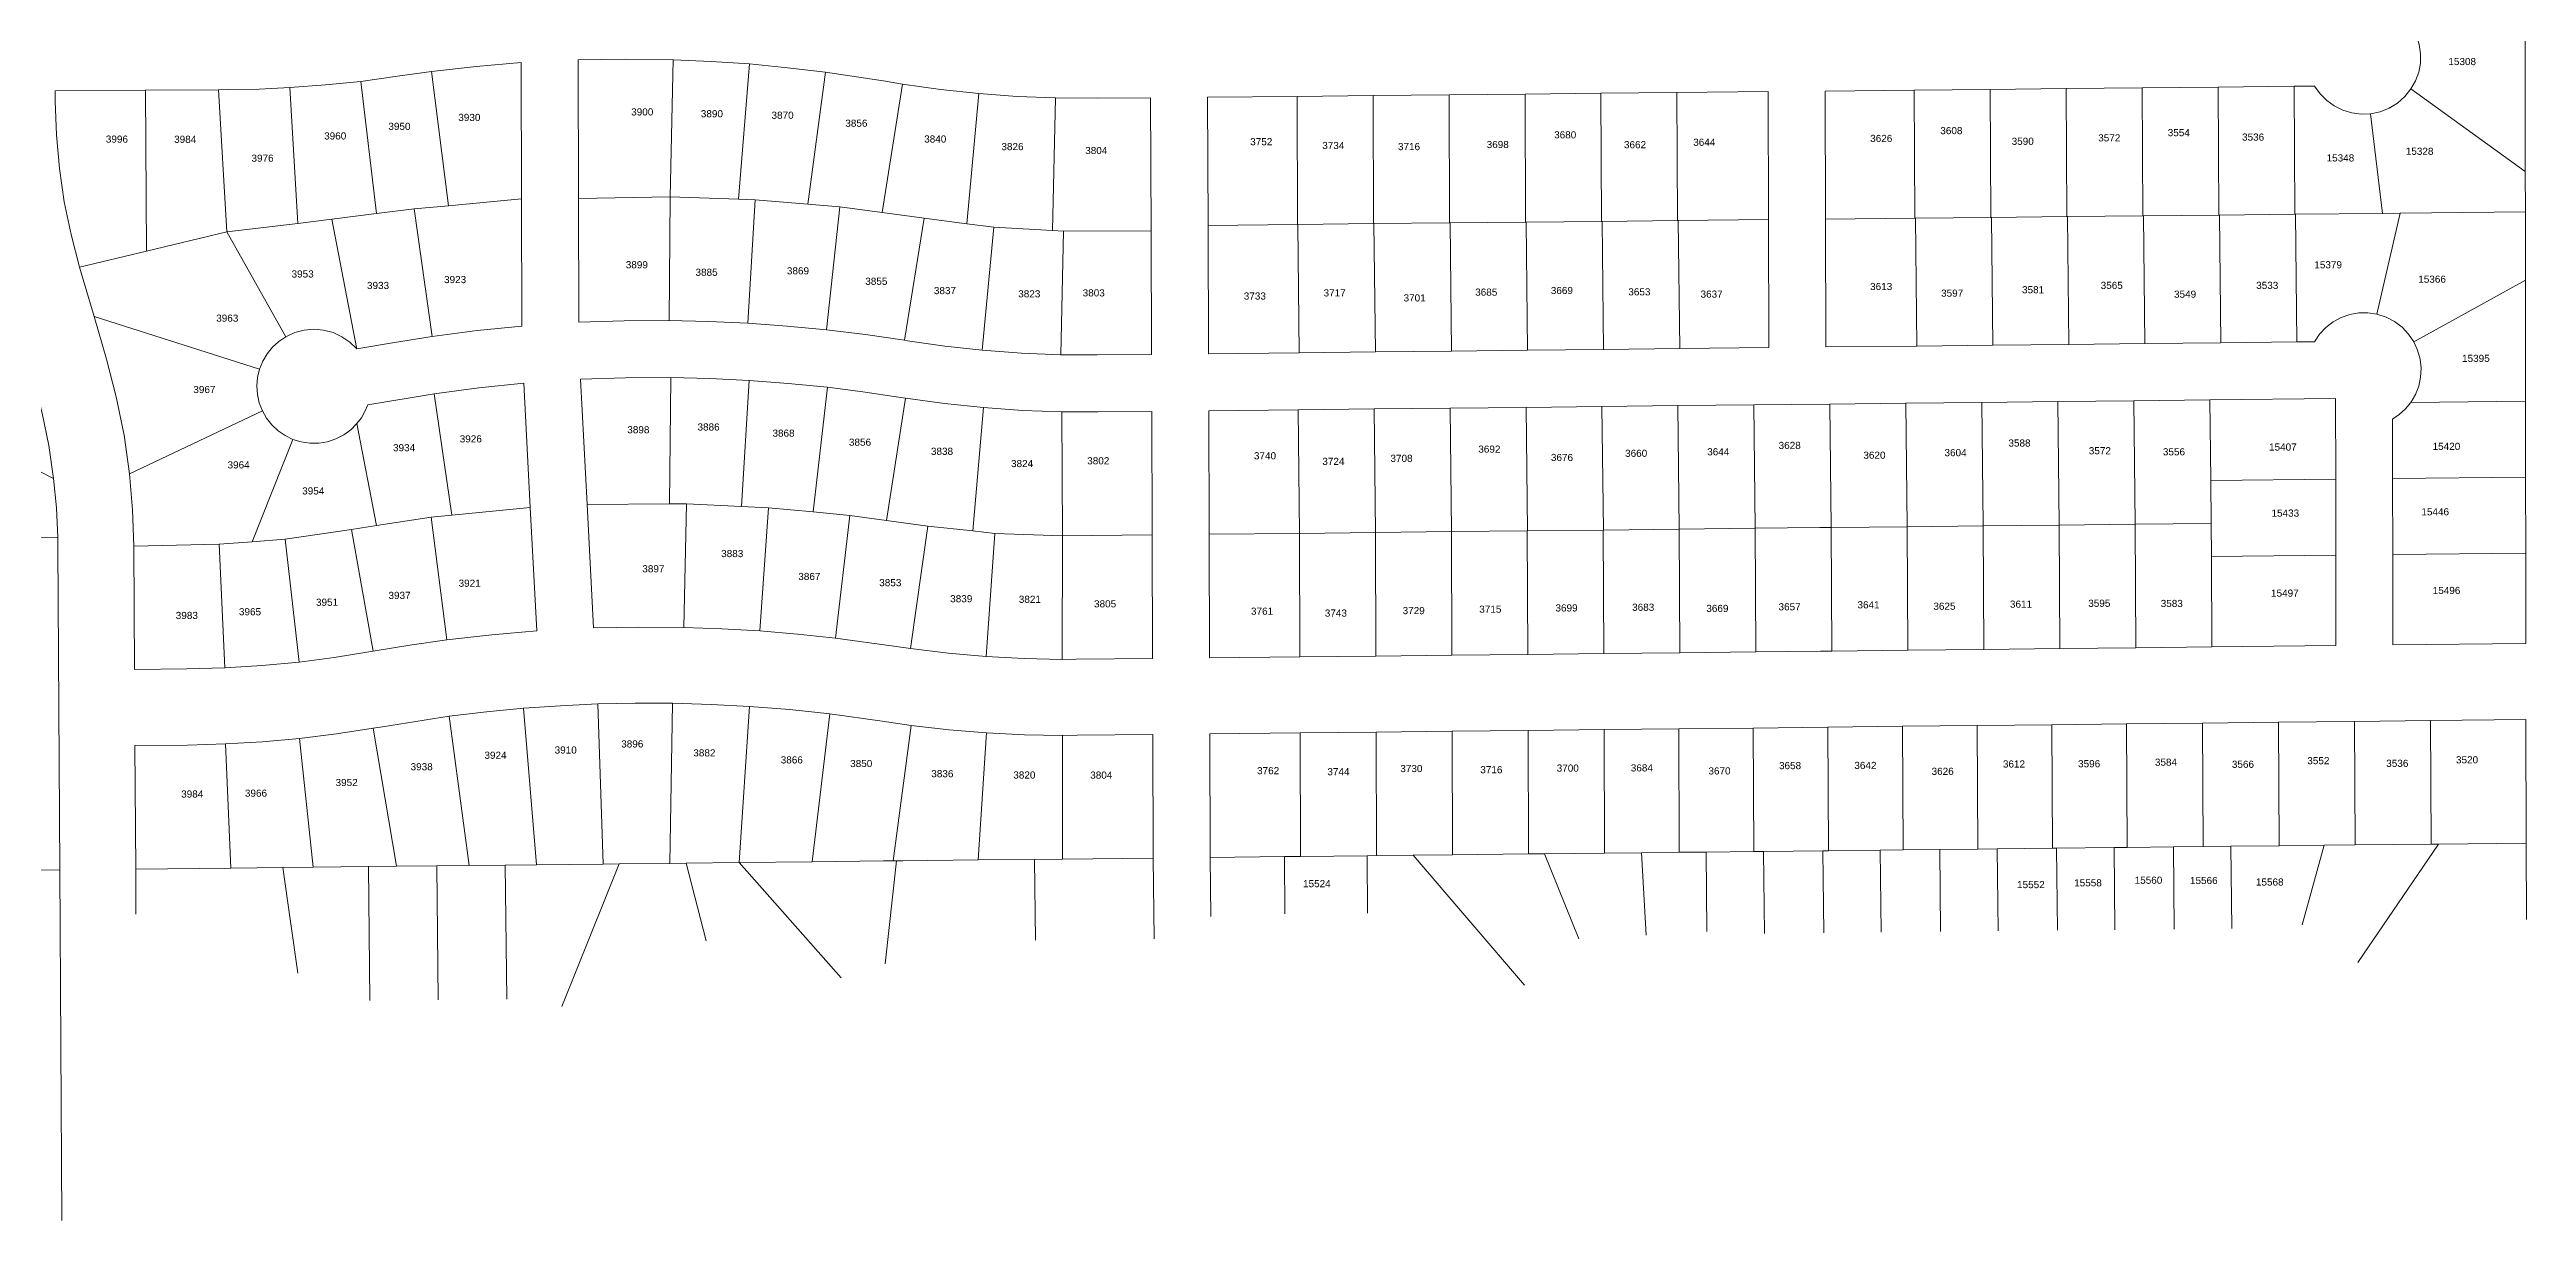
# Model space of a CAD drawing. Header units: feet. Extents: x 865220 to 5696323, y -2240498 to 1923703.
# Drawn here: x 2846430 to 2849038, y 957562 to 958794 of the extents above; entities that cross this region are included whole.
import ezdxf
from ezdxf.enums import TextEntityAlignment as Align

# ---------------------------------------------------------------- set-up
doc = ezdxf.new("R2010")
doc.units = ezdxf.units.FT
doc.header["$LTSCALE"] = 0.015
doc.header["$MEASUREMENT"] = 0
doc.layers.add('Dakota County Addresses', color=7, linetype='Continuous')
doc.layers.add('Dakota County Parcels', color=7, linetype='Continuous')
doc.styles.add('Dimensions 100', font='arial.ttf')

# ---------------------------------------------------------------- blocks, each defined once
blk = doc.blocks.new('ACMAP_ANN_TEMPLATE_Dakota County Addresses')
at = {"layer": 'Dakota County Addresses', "style": 'Dimensions 100'}
blk.add_attdef('DakotaCountyAddress', text='', height=50, dxfattribs=at).set_placement((0, 0), align=Align.CENTER)

msp = doc.modelspace()

# ---------------------------------------------------------------- linework, layer by layer
at = {"layer": 'Dakota County Parcels', "lineweight": 5}
for p, q in [((2849036.2, 958817.9), (2849036.3, 958665.6)), ((2846757.9, 958760.3), (2846796.5, 958765.6)), ((2846832.2, 958770.6), (2846796.5, 958765.6)), ((2846850.4, 958629.5), (2846832.2, 958770.6)), ((2846927.2, 958636.6), (2846926.7, 958780)), ((2846987.2, 958636.9), (2846986.7, 958783.1)), ((2847083.7, 958638.8), (2847086.6, 958783.1)), ((2847155.4, 958636.3), (2847167, 958778.6)), ((2847228.6, 958631.1), (2847247, 958770.1)), ((2847310.3, 958760.4), (2847247, 958770.1)), ((2846436.3, 958750.5), (2846531.2, 958751.1)), ((2846436.3, 958739.4), (2846436.3, 958750.5)), ((2846531.2, 958751.1), (2846608.3, 958751.5)), ((2846532.2, 958581.6), (2846531.2, 958751.1)), ((2846608.3, 958751.5), (2846618.3, 958751.6)), ((2846617, 958601.8), (2846608.3, 958751.5)), ((2846691.6, 958610.9), (2846683.2, 958753.7)), ((2846774.6, 958621.2), (2846757.9, 958760.3)), ((2847306.8, 958622.3), (2847328.1, 958757.5)), ((2847310.3, 958760.4), (2847328.1, 958757.5)), ((2847396, 958610.5), (2847408.5, 958747.5)), ((2847485.9, 958603.4), (2847489.3, 958742.8)), ((2847489.3, 958742.8), (2847533.5, 958742.5)), ((2847533.5, 958742.5), (2847589.3, 958743.1)), ((2847589.3, 958743.1), (2847589.8, 958603.1)), ((2847649.3, 958743.5), (2847743.4, 958744.5)), ((2847649.8, 958608.8), (2847649.3, 958743.5)), ((2847743.4, 958744.5), (2847823.4, 958745.3)), ((2847743.9, 958609.8), (2847743.4, 958744.5)), ((2847823.4, 958745.3), (2847903.4, 958746.1)), ((2847823.9, 958610.6), (2847823.4, 958745.3)), ((2847903.4, 958746.1), (2847983.4, 958746.9)), ((2847903.8, 958611.4), (2847903.4, 958746.1)), ((2847983.4, 958746.9), (2848063.3, 958747.7)), ((2847983.4, 958746.9), (2847983.8, 958612.2)), ((2848063.3, 958747.7), (2848143.3, 958748.6)), ((2848063.3, 958747.7), (2848063.8, 958613)), ((2848143.3, 958748.6), (2848239.2, 958749.5)), ((2848143.8, 958613.8), (2848143.3, 958748.6)), ((2848239.7, 958614.8), (2848239.2, 958749.5)), ((2848299.2, 958750.1), (2848393.2, 958751.1)), ((2848299.7, 958615.4), (2848299.2, 958750.1)), ((2848393.2, 958751.1), (2848473.2, 958751.9)), ((2848393.6, 958616.4), (2848393.2, 958751.1)), ((2848473.2, 958751.9), (2848553.2, 958752.7)), ((2848473.6, 958617.2), (2848473.2, 958751.9)), ((2848553.2, 958752.7), (2848633.1, 958753.5)), ((2848553.6, 958618), (2848553.2, 958752.7)), ((2848633.1, 958753.5), (2848713.1, 958754.3)), ((2848633.6, 958618.8), (2848633.1, 958753.5)), ((2848713.1, 958754.3), (2848793.1, 958755.1)), ((2848713.6, 958619.6), (2848713.1, 958754.3)), ((2848793.1, 958755.1), (2848814.6, 958755.4)), ((2848793.6, 958620.4), (2848793.1, 958755.1)), ((2848915.9, 958752.3), (2849036.3, 958665.6)), ((2848885.9, 958621.4), (2848873.4, 958726.3)), ((2849036.3, 958665.6), (2849036.4, 958622.9)), ((2846850.4, 958629.5), (2846927.2, 958636.6)), ((2846927.6, 958502.7), (2846927.2, 958636.6)), ((2846987.2, 958636.9), (2847083.7, 958638.8)), ((2846987.6, 958506.8), (2846987.2, 958636.9)), ((2847082.5, 958508.7), (2847083.7, 958638.8)), ((2847083.7, 958638.8), (2847155.4, 958636.3)), ((2847155.4, 958636.3), (2847173.1, 958635.7)), ((2847165.4, 958505.9), (2847173.1, 958635.7)), ((2847173.1, 958635.7), (2847228.6, 958631.1)), ((2846617, 958601.8), (2846691.6, 958610.9)), ((2846691.6, 958610.9), (2846727.5, 958615.3)), ((2846727.5, 958615.3), (2846774.6, 958621.2)), ((2846727.5, 958615.3), (2846753.5, 958480.4)), ((2846774.6, 958621.2), (2846814.1, 958626.1)), ((2846814.1, 958626.1), (2846850.4, 958629.5)), ((2846814.1, 958626.1), (2846833.2, 958492)), ((2847228.6, 958631.1), (2847262.2, 958628.3)), ((2847248, 958498.9), (2847262.2, 958628.3)), ((2847262.2, 958628.3), (2847306.8, 958622.3)), ((2847306.8, 958622.3), (2847350.8, 958616.4)), ((2847330.2, 958487.9), (2847350.8, 958616.4)), ((2847350.8, 958616.4), (2847396, 958610.5)), ((2847396, 958610.5), (2847424.2, 958606.9)), ((2847649.8, 958608.8), (2847743.9, 958609.8)), ((2847650.2, 958473.7), (2847649.8, 958608.8)), ((2847743.9, 958609.8), (2847744.3, 958609.8)), ((2847744.3, 958609.8), (2847823.9, 958610.6)), ((2847745.8, 958474.7), (2847744.3, 958609.8)), ((2847823.9, 958610.6), (2847824.4, 958610.6)), ((2847824.4, 958610.6), (2847903.8, 958611.4)), ((2847825.9, 958475.6), (2847824.4, 958610.6)), ((2847903.8, 958611.4), (2847904.5, 958611.4)), ((2847904.5, 958611.4), (2847983.8, 958612.2)), ((2847905.9, 958476.5), (2847904.5, 958611.4)), ((2847983.8, 958612.2), (2847984.5, 958612.2)), ((2847984.5, 958612.2), (2848063.8, 958613)), ((2847986, 958477.3), (2847984.5, 958612.2)), ((2848063.8, 958613), (2848064.6, 958613)), ((2848064.6, 958613), (2848143.8, 958613.8)), ((2848066.1, 958478.2), (2848064.6, 958613)), ((2848143.8, 958613.8), (2848144.7, 958613.8)), ((2848144.7, 958613.8), (2848239.7, 958614.8)), ((2848146.2, 958479.1), (2848144.7, 958613.8)), ((2848239.7, 958614.8), (2848240.1, 958480.1)), ((2848299.7, 958615.4), (2848393.6, 958616.4)), ((2848299.7, 958615.4), (2848300.1, 958480.8)), ((2848393.6, 958616.4), (2848394.5, 958616.4)), ((2848394.5, 958616.4), (2848473.6, 958617.2)), ((2848396, 958481.8), (2848394.5, 958616.4)), ((2848473.6, 958617.2), (2848474.5, 958617.2)), ((2848474.5, 958617.2), (2848553.6, 958618)), ((2848476, 958482.7), (2848474.5, 958617.2)), ((2848553.6, 958618), (2848554.5, 958618)), ((2848554.5, 958618), (2848633.6, 958618.8)), ((2848556, 958483.5), (2848554.5, 958618)), ((2848633.6, 958618.8), (2848634.5, 958618.8)), ((2848634.5, 958618.8), (2848713.6, 958619.6)), ((2848636, 958484.4), (2848634.5, 958618.8)), ((2848713.6, 958619.6), (2848714.5, 958619.6)), ((2848714.5, 958619.6), (2848793.6, 958620.4)), ((2848715.9, 958485.3), (2848714.5, 958619.6)), ((2848793.6, 958620.4), (2848794.5, 958620.4)), ((2848794.5, 958620.4), (2848885.9, 958621.4)), ((2848795.9, 958486.2), (2848794.5, 958620.4)), ((2848880.1, 958515.4), (2848904.7, 958621.5)), ((2848885.9, 958621.4), (2848904.7, 958621.5)), ((2848904.7, 958621.5), (2849036.4, 958622.9)), ((2849036.5, 958551.2), (2849036.4, 958622.9)), ((2846461.9, 958564.8), (2846532.2, 958581.6)), ((2846532.2, 958581.6), (2846617, 958601.8)), ((2846617, 958601.8), (2846679, 958491.6)), ((2847412.1, 958477.3), (2847424.2, 958606.9)), ((2847424.2, 958606.9), (2847485.9, 958603.4)), ((2847485.9, 958603.4), (2847497.7, 958602.7)), ((2847494.8, 958472.6), (2847497.7, 958602.7)), ((2847497.7, 958602.7), (2847589.8, 958603.1)), ((2847590.2, 958473), (2847589.8, 958603.1)), ((2846477.1, 958512.8), (2846461.9, 958564.8)), ((2848919.1, 958486.1), (2849036.5, 958551.2)), ((2849036.6, 958423.8), (2849036.5, 958551.2)), ((2846490.2, 958468), (2846477.1, 958512.8)), ((2846477.1, 958512.8), (2846651.3, 958457.5)), ((2846753.5, 958480.4), (2846753.9, 958478.7)), ((2847330.2, 958487.9), (2847333.4, 958487.4)), ((2847905.9, 958476.5), (2847986, 958477.3)), ((2847986, 958477.3), (2848066.1, 958478.2)), ((2848066.1, 958478.2), (2848146.2, 958479.1)), ((2848146.2, 958479.1), (2848240.1, 958480.1)), ((2848300.1, 958480.8), (2848396, 958481.8)), ((2848396, 958481.8), (2848476, 958482.7)), ((2848476, 958482.7), (2848556, 958483.5)), ((2848556, 958483.5), (2848636, 958484.4)), ((2848636, 958484.4), (2848715.9, 958485.3)), ((2848715.9, 958485.3), (2848795.9, 958486.2)), ((2848795.9, 958486.2), (2848814.3, 958486.4)), ((2847494.8, 958472.6), (2847533.2, 958472.4)), ((2847533.2, 958472.4), (2847590.2, 958473)), ((2847649.8, 958473.7), (2847650.2, 958473.7)), ((2847650.2, 958473.7), (2847745.8, 958474.7)), ((2847745.8, 958474.7), (2847825.9, 958475.6)), ((2847825.9, 958475.6), (2847905.9, 958476.5)), ((2846835, 958431.6), (2846765.2, 958419.8)), ((2846835, 958431.6), (2846853.9, 958303.7)), ((2846936.2, 958311.8), (2846929.4, 958442.7)), ((2846996.1, 958315), (2846989.2, 958446.8)), ((2847082.8, 958315.6), (2847084.2, 958448.6)), ((2847158.6, 958313), (2847166.8, 958445.7)), ((2847234.1, 958307.3), (2847249.1, 958438.4)), ((2847311.3, 958298.2), (2847331.4, 958426.9)), ((2847323.8, 958428.1), (2847331.4, 958426.9)), ((2848624.3, 958424.3), (2848704.3, 958425.2)), ((2848704.3, 958425.2), (2848836.7, 958426.6)), ((2848705.3, 958340.2), (2848704.3, 958425.2)), ((2848836.8, 958341.6), (2848836.7, 958426.6)), ((2846279.4, 958421), (2846434.5, 958342.5)), ((2846514.5, 958347.4), (2846654.3, 958413.7)), ((2846753.9, 958400.2), (2846774.6, 958292.8)), ((2847402, 958287.2), (2847413.4, 958417)), ((2847496.4, 958282.1), (2847495.9, 958412.6)), ((2847495.9, 958412.6), (2847533.8, 958412.4)), ((2847533.8, 958412.4), (2847590.5, 958413)), ((2847590.9, 958283), (2847590.5, 958413)), ((2847650.5, 958413.7), (2847744.5, 958414.7)), ((2847650.9, 958283.7), (2847650.5, 958413.7)), ((2847744.5, 958414.7), (2847824.5, 958415.6)), ((2847744.5, 958414.7), (2847745.9, 958284.7)), ((2847824.5, 958415.6), (2847904.5, 958416.4)), ((2847824.5, 958415.6), (2847825.9, 958285.6)), ((2847904.5, 958416.4), (2847984.5, 958417.3)), ((2847904.5, 958416.4), (2847905.9, 958286.5)), ((2847984.5, 958417.3), (2848064.4, 958418.2)), ((2847984.5, 958417.3), (2847985.9, 958287.3)), ((2848064.4, 958418.2), (2848144.4, 958419.1)), ((2848064.4, 958418.2), (2848065.9, 958288.2)), ((2848144.4, 958419.1), (2848224.4, 958419.9)), ((2848144.4, 958419.1), (2848145.8, 958289.1)), ((2848224.4, 958419.9), (2848304.4, 958420.8)), ((2848224.4, 958419.9), (2848225.8, 958290)), ((2848304.4, 958420.8), (2848384.4, 958421.7)), ((2848304.4, 958420.8), (2848305.8, 958290.8)), ((2848384.4, 958421.7), (2848464.4, 958422.5)), ((2848384.4, 958421.7), (2848385.8, 958291.7)), ((2848464.4, 958422.5), (2848544.4, 958423.4)), ((2848464.4, 958422.5), (2848465.8, 958292.6)), ((2848544.4, 958423.4), (2848624.3, 958424.3)), ((2848544.4, 958423.4), (2848545.8, 958293.4)), ((2848624.3, 958424.3), (2848625.8, 958294.3)), ((2848896.6, 958342.3), (2848896.4, 958404.8)), ((2848915.7, 958422.5), (2849036.6, 958423.8)), ((2849036.7, 958343.8), (2849036.6, 958423.8)), ((2846643.5, 958275.7), (2846686.4, 958383.6)), ((2848705.3, 958340.2), (2848836.8, 958341.6)), ((2848705.8, 958295.2), (2848705.3, 958340.2)), ((2848836.8, 958261.6), (2848836.8, 958341.6)), ((2848896.6, 958342.3), (2849036.7, 958343.8)), ((2848896.8, 958262.3), (2848896.6, 958342.3)), ((2849036.8, 958263.8), (2849036.7, 958343.8)), ((2846774.6, 958292.8), (2846832, 958301.6)), ((2846832, 958301.6), (2846853.9, 958303.7)), ((2846848.5, 958172.6), (2846832, 958301.6)), ((2846853.9, 958303.7), (2846936.2, 958311.8)), ((2846943.1, 958182), (2846936.2, 958311.8)), ((2846996.1, 958315), (2847082.8, 958315.6)), ((2847003, 958185.2), (2846996.1, 958315)), ((2847082.8, 958315.6), (2847100.9, 958315.7)), ((2847098, 958185.8), (2847100.9, 958315.7)), ((2847100.9, 958315.7), (2847158.6, 958313)), ((2847158.6, 958313), (2847187, 958311.7)), ((2847177.9, 958182.1), (2847187, 958311.7)), ((2847187, 958311.7), (2847234.1, 958307.3)), ((2847234.1, 958307.3), (2847272.8, 958303.6)), ((2847257.5, 958174.5), (2847272.8, 958303.6)), ((2847272.8, 958303.6), (2847311.3, 958298.2)), ((2847311.3, 958298.2), (2847354.8, 958292.2)), ((2848625.8, 958294.3), (2848705.8, 958295.2)), ((2848705.8, 958295.2), (2848705.9, 958260.2)), ((2846270, 958278.6), (2846438.9, 958280.5)), ((2846441, 957930.5), (2846439.1, 958270.5)), ((2846519, 958271.3), (2846608.8, 958273.3)), ((2846519.7, 958141.4), (2846519, 958271.3)), ((2846608.8, 958273.3), (2846643.5, 958275.7)), ((2846614.7, 958143.1), (2846608.8, 958273.3)), ((2846643.5, 958275.7), (2846678.4, 958278.5)), ((2846678.4, 958278.5), (2846748.3, 958288.8)), ((2846693.1, 958149.3), (2846678.4, 958278.5)), ((2846748.3, 958288.8), (2846774.6, 958292.8)), ((2846770.8, 958160.8), (2846748.3, 958288.8)), ((2847336.6, 958163.4), (2847354.8, 958292.2)), ((2847354.8, 958292.2), (2847402, 958287.2)), ((2847402, 958287.2), (2847425.4, 958284.7)), ((2847416.2, 958155), (2847425.4, 958284.7)), ((2847425.4, 958284.7), (2847496.4, 958282.1)), ((2847496.1, 958152.1), (2847496.4, 958282.1)), ((2847496.4, 958282.1), (2847590.9, 958283)), ((2847591.4, 958153), (2847590.9, 958283)), ((2847650.9, 958283.7), (2847745.9, 958284.7)), ((2847651.4, 958153.7), (2847650.9, 958283.7)), ((2847745.9, 958284.7), (2847825.9, 958285.6)), ((2847745.9, 958284.7), (2847745.9, 958284.7)), ((2847746.3, 958154.7), (2847745.9, 958284.7)), ((2847825.9, 958285.6), (2847905.9, 958286.5)), ((2847825.9, 958285.6), (2847825.9, 958285.6)), ((2847826.3, 958155.6), (2847825.9, 958285.6)), ((2847905.9, 958286.5), (2847985.8, 958287.3)), ((2847906.3, 958156.5), (2847905.9, 958286.5)), ((2847905.9, 958286.5), (2847905.9, 958286.5)), ((2847985.8, 958287.3), (2847985.9, 958287.3)), ((2847986.3, 958157.4), (2847985.8, 958287.3)), ((2847985.9, 958287.3), (2848065.8, 958288.2)), ((2848065.8, 958288.2), (2848065.9, 958288.2)), ((2848066.3, 958158.2), (2848065.8, 958288.2)), ((2848065.9, 958288.2), (2848145.8, 958289.1)), ((2848145.8, 958289.1), (2848225.8, 958290)), ((2848145.8, 958289.1), (2848145.8, 958289.1)), ((2848146.3, 958159.1), (2848145.8, 958289.1)), ((2848225.8, 958290), (2848225.8, 958290)), ((2848226.3, 958160), (2848225.8, 958290)), ((2848305.8, 958290.8), (2848385.8, 958291.7)), ((2848305.8, 958290.8), (2848305.8, 958290.8)), ((2848306.2, 958160.8), (2848305.8, 958290.8)), ((2848385.8, 958291.7), (2848465.8, 958292.6)), ((2848386.2, 958161.7), (2848385.8, 958291.7)), ((2848385.8, 958291.7), (2848385.8, 958291.7)), ((2848465.8, 958292.6), (2848545.8, 958293.4)), ((2848466.2, 958162.6), (2848465.8, 958292.6)), ((2848465.8, 958292.6), (2848465.8, 958292.6)), ((2848545.8, 958293.4), (2848625.7, 958294.3)), ((2848546.2, 958163.5), (2848545.8, 958293.4)), ((2848545.8, 958293.4), (2848545.8, 958293.4)), ((2848625.7, 958294.3), (2848625.8, 958294.3)), ((2848626.2, 958164.3), (2848625.7, 958294.3)), ((2848705.9, 958260.2), (2848836.8, 958261.6)), ((2848705.9, 958260.2), (2848706.2, 958165.2)), ((2848837, 958166.6), (2848836.8, 958261.6)), ((2848896.8, 958262.3), (2849036.8, 958263.8)), ((2848896.9, 958167.3), (2848896.8, 958262.3)), ((2849036.9, 958168.8), (2849036.8, 958263.8)), ((2847319, 958166.1), (2847257.5, 958174.5)), ((2847319, 958166.1), (2847336.6, 958163.4)), ((2848546.2, 958163.5), (2848626.2, 958164.3)), ((2848626.2, 958164.3), (2848706.2, 958165.2)), ((2848706.2, 958165.2), (2848837, 958166.6)), ((2848896.9, 958167.3), (2849036.9, 958168.8)), ((2846519.7, 958141.4), (2846574.7, 958142)), ((2846574.7, 958142), (2846614.7, 958143.1)), ((2846770.8, 958160.8), (2846766.5, 958160.1)), ((2847496.1, 958152.1), (2847511.1, 958152.2)), ((2847511.1, 958152.2), (2847591.4, 958153)), ((2847651.4, 958153.7), (2847746.3, 958154.7)), ((2847746.3, 958154.7), (2847826.3, 958155.6)), ((2847826.3, 958155.6), (2847906.3, 958156.5)), ((2847906.3, 958156.5), (2847986.3, 958157.4)), ((2847986.3, 958157.4), (2848066.3, 958158.2)), ((2848066.3, 958158.2), (2848146.3, 958159.1)), ((2848146.3, 958159.1), (2848226.3, 958160)), ((2848306.2, 958160.8), (2848386.2, 958161.7)), ((2848386.2, 958161.7), (2848466.2, 958162.6)), ((2848466.2, 958162.6), (2848546.2, 958163.5)), ((2846851.1, 958092.3), (2846780.6, 958081.3)), ((2846872, 957935.2), (2846851.1, 958092.3)), ((2846942.8, 957936), (2846929.2, 958100.7)), ((2847013.2, 957936.7), (2847007.5, 958105.3)), ((2847083.3, 957937.5), (2847086, 958106)), ((2847156.1, 957938.3), (2847167.1, 958102.6)), ((2847232.9, 957939.1), (2847251.7, 958094.7)), ((2847306.6, 958087), (2847251.7, 958094.7)), ((2847306.6, 958087), (2847337.1, 958082.6)), ((2848776.7, 958086), (2848856.6, 958086.8)), ((2848856.6, 958086.8), (2848936.6, 958087.7)), ((2848857.1, 957956.9), (2848856.6, 958086.8)), ((2848936.6, 958087.7), (2849037, 958088.8)), ((2848937.1, 957957.7), (2848936.6, 958087.7)), ((2849037.2, 957958.8), (2849037, 958088.8)), ((2846520.2, 958061.4), (2846575.6, 958062)), ((2846521, 957931.4), (2846520.2, 958061.4)), ((2846575.6, 958062), (2846615.6, 958063.1)), ((2846621.2, 957932.5), (2846615.6, 958063.1)), ((2846707.9, 957933.4), (2846693.5, 958068.9)), ((2846770.8, 958079.6), (2846780.6, 958081.3)), ((2846795.6, 957934.4), (2846770.8, 958079.6)), ((2847318.4, 957940.1), (2847337.1, 958082.6)), ((2847407.9, 957941.1), (2847416.7, 958074.8)), ((2847496.5, 957942), (2847496.7, 958072.1)), ((2847496.7, 958072.1), (2847512, 958072.2)), ((2847512, 958072.2), (2847591.7, 958073.1)), ((2847592.1, 957943.1), (2847591.7, 958073.1)), ((2847651.6, 958073.7), (2847746.6, 958074.7)), ((2847652.1, 957943.7), (2847651.6, 958073.7)), ((2847746.6, 958074.7), (2847826.6, 958075.6)), ((2847747.1, 957944.8), (2847746.6, 958074.7)), ((2847826.6, 958075.6), (2847906.6, 958076.5)), ((2847827.1, 957945.6), (2847826.6, 958075.6)), ((2847906.6, 958076.5), (2847986.6, 958077.4)), ((2847907.1, 957946.5), (2847906.6, 958076.5)), ((2847986.6, 958077.4), (2848066.6, 958078.2)), ((2847987, 957947.4), (2847986.6, 958077.4)), ((2848066.6, 958078.2), (2848145.2, 958079.1)), ((2848067, 957948.2), (2848066.6, 958078.2)), ((2848145.2, 958079.1), (2848223.7, 958079.9)), ((2848145.6, 957949.1), (2848145.2, 958079.1)), ((2848223.7, 958079.9), (2848302.3, 958080.8)), ((2848224.2, 957950), (2848223.7, 958079.9)), ((2848302.3, 958080.8), (2848380.9, 958081.7)), ((2848302.8, 957950.8), (2848302.3, 958080.8)), ((2848380.9, 958081.7), (2848459.5, 958082.5)), ((2848381.4, 957951.7), (2848380.9, 958081.7)), ((2848459.5, 958082.5), (2848538.1, 958083.4)), ((2848460, 957952.5), (2848459.5, 958082.5)), ((2848538.1, 958083.4), (2848616.7, 958084.2)), ((2848538.6, 957953.4), (2848538.1, 958083.4)), ((2848616.7, 958084.2), (2848696.7, 958085.1)), ((2848617.1, 957954.2), (2848616.7, 958084.2)), ((2848696.7, 958085.1), (2848776.7, 958086)), ((2848697.1, 957955.1), (2848696.7, 958085.1)), ((2848777.1, 957956), (2848776.7, 958086)), ((2848726.4, 957955.4), (2848777.1, 957956)), ((2848777.1, 957956), (2848824.6, 957956.5)), ((2848801.3, 957872.9), (2848824.6, 957956.5)), ((2848824.6, 957956.5), (2848857.1, 957956.9)), ((2848857.1, 957956.9), (2848937.1, 957957.7)), ((2848860, 957833), (2848944.8, 957957.8)), ((2848937.1, 957957.7), (2848944.8, 957957.8)), ((2848944.8, 957957.8), (2849037.2, 957958.8)), ((2849037.5, 957878.4), (2849037.2, 957958.8)), ((2845691.2, 957922.3), (2846441, 957930.5)), ((2846443.2, 957561.8), (2846441, 957930.5)), ((2846521, 957931.4), (2846621.2, 957932.5)), ((2846521.3, 957884), (2846521, 957931.4)), ((2846621.2, 957932.5), (2846676, 957933.1)), ((2846676, 957933.1), (2846707.9, 957933.4)), ((2846691.6, 957821.8), (2846676, 957933.1)), ((2846707.9, 957933.4), (2846765.9, 957934.1)), ((2846765.9, 957934.1), (2846795.6, 957934.4)), ((2846767.5, 957793.1), (2846765.9, 957934.1)), ((2846795.6, 957934.4), (2846837.9, 957934.8)), ((2846837.9, 957934.8), (2846872, 957935.2)), ((2846839.5, 957793.9), (2846837.9, 957934.8)), ((2846872, 957935.2), (2846909.9, 957935.6)), ((2846909.9, 957935.6), (2846942.8, 957936)), ((2846911.5, 957794.7), (2846909.9, 957935.6)), ((2846942.8, 957936), (2847013.2, 957936.7)), ((2846969.5, 957786.8), (2847029.9, 957936.9)), ((2847013.2, 957936.7), (2847029.9, 957936.9)), ((2847029.9, 957936.9), (2847083.3, 957937.5)), ((2847083.3, 957937.5), (2847100.4, 957937.7)), ((2847100.4, 957937.7), (2847156.1, 957938.3)), ((2847100.4, 957937.7), (2847121.6, 957856.1)), ((2847156.1, 957938.3), (2847232.9, 957939.1)), ((2847156.1, 957938.3), (2847263.7, 957817)), ((2847310, 957831.7), (2847321.7, 957940.1)), ((2847318.4, 957940.1), (2847321.7, 957940.1)), ((2847407.9, 957941.1), (2847467.1, 957941.7)), ((2847467.1, 957941.7), (2847496.5, 957942)), ((2847468.1, 957856.7), (2847467.1, 957941.7)), ((2847496.5, 957942), (2847592.1, 957943.1)), ((2847593, 957858.1), (2847592.1, 957943.1)), ((2847652.1, 957943.7), (2847730.1, 957944.6)), ((2847652.8, 957881.4), (2847652.1, 957943.7)), ((2847730.1, 957944.6), (2847747.1, 957944.8)), ((2847730.7, 957884.3), (2847730.1, 957944.6)), ((2847747.1, 957944.8), (2847817.1, 957945.5)), ((2847817.1, 957945.5), (2847827.1, 957945.6)), ((2847817.7, 957885.2), (2847817.1, 957945.5)), ((2847827.1, 957945.6), (2847865.7, 957946.1)), ((2847865.7, 957946.1), (2847907.1, 957946.5)), ((2847865.7, 957946.1), (2847983, 957809.2)), ((2847907.1, 957946.5), (2847987, 957947.4)), ((2847987, 957947.4), (2848004, 957947.6)), ((2848004, 957947.6), (2848067, 957948.2)), ((2848004, 957947.6), (2848040.1, 957857.9)), ((2848067, 957948.2), (2848106, 957948.7)), ((2848106, 957948.7), (2848145.6, 957949.1)), ((2848111, 957862), (2848106, 957948.7)), ((2848145.6, 957949.1), (2848174, 957949.4)), ((2848174, 957949.4), (2848224.2, 957950)), ((2848174.9, 957865.7), (2848174, 957949.4)), ((2848224.2, 957950), (2848234.5, 957950.1)), ((2848234.5, 957950.1), (2848297, 957950.8)), ((2848235.4, 957863.7), (2848234.5, 957950.1)), ((2848297, 957950.8), (2848302.8, 957950.8)), ((2848297.9, 957864.4), (2848297, 957950.8)), ((2848302.8, 957950.8), (2848357.4, 957951.4)), ((2848357.4, 957951.4), (2848381.4, 957951.7)), ((2848358.4, 957865.1), (2848357.4, 957951.4)), ((2848381.4, 957951.7), (2848419.9, 957952.1)), ((2848419.9, 957952.1), (2848460, 957952.5)), ((2848420.9, 957865.7), (2848419.9, 957952.1)), ((2848460, 957952.5), (2848480.4, 957952.8)), ((2848480.4, 957952.8), (2848538.6, 957953.4)), ((2848481.4, 957866.4), (2848480.4, 957952.8)), ((2848538.6, 957953.4), (2848542.9, 957953.4)), ((2848542.9, 957953.4), (2848603.4, 957954.1)), ((2848543.9, 957867.1), (2848542.9, 957953.4)), ((2848603.4, 957954.1), (2848617.1, 957954.2)), ((2848604.3, 957867.7), (2848603.4, 957954.1)), ((2848617.1, 957954.2), (2848665.9, 957954.8)), ((2848665.9, 957954.8), (2848697.1, 957955.1)), ((2848666.8, 957868.4), (2848665.9, 957954.8)), ((2848697.1, 957955.1), (2848726.4, 957955.4)), ((2848727.3, 957869.1), (2848726.4, 957955.4))]:
    msp.add_line(p, q, dxfattribs=at)
for points in [[(2848917.4, 958817.2), (2848921.8, 958808.4), (2848924.7, 958799.1), (2848926.1, 958789.4), (2848925.9, 958779.6), (2848924.1, 958770), (2848920.7, 958760.8), (2848915.9, 958752.3)], [(2846926.7, 958780), (2846879.4, 958776), (2846832.2, 958770.6)], [(2847086.6, 958783.1), (2847036.6, 958783.8), (2846986.7, 958783.1)], [(2847167, 958778.6), (2847126.8, 958781.2), (2847086.6, 958783.1)], [(2847247, 958770.1), (2847207, 958774.7), (2847167, 958778.6)], [(2846436.3, 958739.4), (2846437.5, 958704), (2846440.7, 958668.7), (2846445.8, 958633.7), (2846452.9, 958599), (2846461.9, 958564.8)], [(2846618.3, 958751.6), (2846650.8, 958752.2), (2846683.2, 958753.7)], [(2846683.2, 958753.7), (2846720.6, 958756.5), (2846757.9, 958760.3)], [(2847328.1, 958757.5), (2847368.2, 958751.8), (2847408.5, 958747.5)], [(2847408.5, 958747.5), (2847448.9, 958744.5), (2847489.3, 958742.8)], [(2848873.4, 958726.3), (2848863.5, 958725.9), (2848853.6, 958727.2), (2848844.2, 958730.1), (2848835.3, 958734.5), (2848827.3, 958740.3), (2848820.3, 958747.3), (2848814.6, 958755.4)], [(2848915.9, 958752.3), (2848909.5, 958744.3), (2848901.7, 958737.5), (2848893, 958732.2), (2848883.4, 958728.4), (2848873.4, 958726.3)], [(2847082.5, 958508.7), (2847035, 958508.3), (2846987.6, 958506.8)], [(2847165.4, 958505.9), (2847124, 958507.6), (2847082.5, 958508.7)], [(2847248, 958498.9), (2847206.8, 958502.8), (2847165.4, 958505.9)], [(2848880.1, 958515.4), (2848870.6, 958516.8), (2848861, 958516.7), (2848851.5, 958515), (2848842.4, 958511.8), (2848833.9, 958507.2), (2848826.3, 958501.4), (2848819.7, 958494.3), (2848814.3, 958486.4)], [(2848919.1, 958486.1), (2848913.5, 958494.4), (2848906.6, 958501.7), (2848898.6, 958507.7), (2848889.7, 958512.3), (2848880.1, 958515.4)], [(2846679, 958491.6), (2846671.6, 958486.6), (2846664.9, 958480.6), (2846659.3, 958473.6), (2846654.7, 958465.9), (2846651.3, 958457.5)], [(2846753.9, 958478.7), (2846746.5, 958485.8), (2846738, 958491.6), (2846728.7, 958495.9), (2846718.8, 958498.5), (2846708.5, 958499.4), (2846698.3, 958498.5), (2846688.4, 958495.9), (2846679, 958491.6)], [(2846833.2, 958492), (2846793.5, 958485.7), (2846753.9, 958478.7)], [(2846927.6, 958502.7), (2846880.3, 958498), (2846833.2, 958492)], [(2847330.2, 958487.9), (2847289.2, 958493.8), (2847248, 958498.9)], [(2847333.4, 958487.4), (2847372.6, 958481.7), (2847412.1, 958477.3)], [(2847412.1, 958477.3), (2847453.4, 958474.2), (2847494.8, 958472.6)], [(2848915.7, 958422.5), (2848920.6, 958430.7), (2848924.1, 958439.6), (2848926.1, 958449), (2848926.6, 958458.6), (2848925.6, 958468.1), (2848923, 958477.3), (2848919.1, 958486.1)], [(2846514.5, 958347.4), (2846508.7, 958388), (2846500.6, 958428.3), (2846490.2, 958468)], [(2846651.3, 958457.5), (2846649.3, 958448.8), (2846648.5, 958439.8), (2846649.1, 958430.8), (2846651.1, 958422.1), (2846654.3, 958413.7)], [(2846434.5, 958342.5), (2846429.4, 958377), (2846422.4, 958411.3), (2846413.6, 958445.1)], [(2846929.4, 958442.7), (2846882.1, 958437.8), (2846835, 958431.6)], [(2847084.2, 958448.6), (2847036.7, 958448.4), (2846989.2, 958446.8)], [(2847166.8, 958445.7), (2847125.5, 958447.5), (2847084.2, 958448.6)], [(2847249.1, 958438.4), (2847207.9, 958442.4), (2847166.8, 958445.7)], [(2847323.8, 958428.1), (2847286.5, 958433.6), (2847249.1, 958438.4)], [(2847331.4, 958426.9), (2847372.3, 958421.3), (2847413.4, 958417)], [(2846654.3, 958413.7), (2846658.8, 958405.9), (2846664.3, 958398.8), (2846670.9, 958392.7), (2846678.3, 958387.6), (2846686.4, 958383.6)], [(2846686.4, 958383.6), (2846695.2, 958380.9), (2846704.4, 958379.5), (2846713.7, 958379.6), (2846722.8, 958381.1), (2846731.6, 958384), (2846739.9, 958388.2), (2846747.4, 958393.7), (2846753.9, 958400.2)], [(2846753.9, 958400.2), (2846758.5, 958406.2), (2846762.3, 958412.8), (2846765.2, 958419.8)], [(2847413.4, 958417), (2847454.6, 958414.1), (2847495.9, 958412.6)], [(2848896.4, 958404.8), (2848903.7, 958409.7), (2848910.2, 958415.7), (2848915.7, 958422.5)], [(2846519, 958271.3), (2846517.7, 958309.4), (2846514.5, 958347.4)], [(2846438.9, 958280.5), (2846437.5, 958311.5), (2846434.5, 958342.5)], [(2846439.1, 958270.5), (2846439, 958275.5), (2846438.9, 958280.5)], [(2848225.8, 958290), (2848293.8, 958290.7), (2848305.8, 958290.8)], [(2846848.5, 958172.6), (2846809.6, 958167.1), (2846770.8, 958160.8)], [(2846943.1, 958182), (2846895.7, 958178), (2846848.5, 958172.6)], [(2847098, 958185.8), (2847050.5, 958186.1), (2847003, 958185.2)], [(2847177.9, 958182.1), (2847137.9, 958184.3), (2847098, 958185.8)], [(2847257.5, 958174.5), (2847217.7, 958178.6), (2847177.9, 958182.1)], [(2846614.7, 958143.1), (2846654, 958145.5), (2846693.1, 958149.3)], [(2846693.1, 958149.3), (2846729.9, 958154.1), (2846766.5, 958160.1)], [(2847336.6, 958163.4), (2847376.3, 958158.6), (2847416.2, 958155)], [(2847416.2, 958155), (2847456.1, 958152.9), (2847496.1, 958152.1)], [(2848226.3, 958160), (2848294.3, 958160.7), (2848306.2, 958160.8)], [(2846929.2, 958100.7), (2846890.1, 958096.9), (2846851.1, 958092.3)], [(2847007.5, 958105.3), (2846968.3, 958103.4), (2846929.2, 958100.7)], [(2847086, 958106), (2847046.8, 958106), (2847007.5, 958105.3)], [(2847167.1, 958102.6), (2847126.6, 958104.7), (2847086, 958106)], [(2847251.7, 958094.7), (2847209.4, 958099.2), (2847167.1, 958102.6)], [(2846615.6, 958063.1), (2846654.6, 958065.4), (2846693.5, 958068.9)], [(2846693.5, 958068.9), (2846732.2, 958073.7), (2846770.8, 958079.6)], [(2847337.1, 958082.6), (2847376.9, 958078.1), (2847416.7, 958074.8)], [(2847416.7, 958074.8), (2847456.7, 958072.8), (2847496.7, 958072.1)], [(2847232.9, 957939.1), (2847308.3, 957940), (2847318.4, 957940.1)], [(2847321.7, 957940.1), (2847328.5, 957940.2), (2847407.9, 957941.1)]]:
    msp.add_lwpolyline(points, dxfattribs=at)

# ---------------------------------------------------------------- block references
at = {"layer": 'Dakota County Addresses', "lineweight": 5, "xscale": 0.15, "yscale": 0.15, "zscale": 0.15}
for p, values in [((2848969.9, 958777.4), {'DakotaCountyAddress': '15308'}), ((2846798.6, 958709.2), {'DakotaCountyAddress': '3950'}), ((2846872.2, 958718.6), {'DakotaCountyAddress': '3930'}), ((2847054.2, 958724.4), {'DakotaCountyAddress': '3900'}), ((2847127.5, 958722.5), {'DakotaCountyAddress': '3890'}), ((2847201.9, 958720.9), {'DakotaCountyAddress': '3870'}), ((2847279.6, 958712.5), {'DakotaCountyAddress': '3856'}), ((2848432.2, 958704.7), {'DakotaCountyAddress': '3608'}), ((2846501.2, 958695.8), {'DakotaCountyAddress': '3996'}), ((2846573.1, 958695.6), {'DakotaCountyAddress': '3984'}), ((2846731, 958699.1), {'DakotaCountyAddress': '3960'}), ((2847362.6, 958695.9), {'DakotaCountyAddress': '3840'}), ((2847443.9, 958687.9), {'DakotaCountyAddress': '3826'}), ((2847532.1, 958683.8), {'DakotaCountyAddress': '3804'}), ((2847705.8, 958693.1), {'DakotaCountyAddress': '3752'}), ((2847781.6, 958689.1), {'DakotaCountyAddress': '3734'}), ((2847861.3, 958687.9), {'DakotaCountyAddress': '3716'}), ((2847954.7, 958690.1), {'DakotaCountyAddress': '3698'}), ((2848025.7, 958700.3), {'DakotaCountyAddress': '3680'}), ((2848099.2, 958689.9), {'DakotaCountyAddress': '3662'}), ((2848172.1, 958692.5), {'DakotaCountyAddress': '3644'}), ((2848358.4, 958696.5), {'DakotaCountyAddress': '3626'}), ((2848507.3, 958693.5), {'DakotaCountyAddress': '3590'}), ((2848598.4, 958697.1), {'DakotaCountyAddress': '3572'}), ((2848671.6, 958702.6), {'DakotaCountyAddress': '3554'}), ((2848749.8, 958697.9), {'DakotaCountyAddress': '3536'}), ((2848925.1, 958683), {'DakotaCountyAddress': '15328'}), ((2846654.5, 958675.7), {'DakotaCountyAddress': '3976'}), ((2848841.7, 958676), {'DakotaCountyAddress': '15348'}), ((2846696.7, 958553.9), {'DakotaCountyAddress': '3953'}), ((2846857.2, 958548), {'DakotaCountyAddress': '3923'}), ((2847048.5, 958563.6), {'DakotaCountyAddress': '3899'}), ((2847121.9, 958555.7), {'DakotaCountyAddress': '3885'}), ((2847218.1, 958557.2), {'DakotaCountyAddress': '3869'}), ((2848828.8, 958563.6), {'DakotaCountyAddress': '15379'}), ((2848938.2, 958548.4), {'DakotaCountyAddress': '15366'}), ((2846776.1, 958541.8), {'DakotaCountyAddress': '3933'}), ((2847300.6, 958546.2), {'DakotaCountyAddress': '3855'}), ((2847372.8, 958536.4), {'DakotaCountyAddress': '3837'}), ((2847461.6, 958533), {'DakotaCountyAddress': '3823'}), ((2847529.4, 958534), {'DakotaCountyAddress': '3803'}), ((2847699, 958530.7), {'DakotaCountyAddress': '3733'}), ((2847783, 958534), {'DakotaCountyAddress': '3717'}), ((2847867.2, 958528.7), {'DakotaCountyAddress': '3701'}), ((2847942.6, 958534.8), {'DakotaCountyAddress': '3685'}), ((2848022.2, 958536.5), {'DakotaCountyAddress': '3669'}), ((2848103.8, 958535.1), {'DakotaCountyAddress': '3653'}), ((2848179.8, 958532.7), {'DakotaCountyAddress': '3637'}), ((2848358.3, 958540.7), {'DakotaCountyAddress': '3613'}), ((2848433, 958533.7), {'DakotaCountyAddress': '3597'}), ((2848518.2, 958537.3), {'DakotaCountyAddress': '3581'}), ((2848601, 958541.9), {'DakotaCountyAddress': '3565'}), ((2848678.2, 958532.6), {'DakotaCountyAddress': '3549'}), ((2848764.7, 958541.9), {'DakotaCountyAddress': '3533'}), ((2846617.4, 958507.4), {'DakotaCountyAddress': '3963'}), ((2848984.3, 958465.1), {'DakotaCountyAddress': '15395'}), ((2846593.3, 958432.3), {'DakotaCountyAddress': '3967'}), ((2847124, 958392.9), {'DakotaCountyAddress': '3886'}), ((2846803.5, 958371.1), {'DakotaCountyAddress': '3934'}), ((2846873.7, 958380.4), {'DakotaCountyAddress': '3926'}), ((2847050.1, 958390), {'DakotaCountyAddress': '3898'}), ((2847202.9, 958386.4), {'DakotaCountyAddress': '3868'}), ((2847283.4, 958376.9), {'DakotaCountyAddress': '3856'}), ((2847369.7, 958367.3), {'DakotaCountyAddress': '3838'}), ((2847945.9, 958369.6), {'DakotaCountyAddress': '3692'}), ((2848186.8, 958366.8), {'DakotaCountyAddress': '3644'}), ((2848262, 958373.5), {'DakotaCountyAddress': '3628'}), ((2848436.6, 958365.9), {'DakotaCountyAddress': '3604'}), ((2848503.9, 958376), {'DakotaCountyAddress': '3588'}), ((2848588.5, 958367.9), {'DakotaCountyAddress': '3572'}), ((2848666.5, 958366.8), {'DakotaCountyAddress': '3556'}), ((2848781.1, 958371.8), {'DakotaCountyAddress': '15407'}), ((2848953.3, 958372.5), {'DakotaCountyAddress': '15420'}), ((2846629.3, 958353), {'DakotaCountyAddress': '3964'}), ((2847454, 958354.4), {'DakotaCountyAddress': '3824'}), ((2847534.2, 958357.3), {'DakotaCountyAddress': '3802'}), ((2847709.7, 958362.6), {'DakotaCountyAddress': '3740'}), ((2847781.7, 958356.7), {'DakotaCountyAddress': '3724'}), ((2847853.4, 958359.9), {'DakotaCountyAddress': '3708'}), ((2848022.3, 958360.8), {'DakotaCountyAddress': '3676'}), ((2848100.4, 958365.2), {'DakotaCountyAddress': '3660'}), ((2848351.2, 958363.2), {'DakotaCountyAddress': '3620'}), ((2846707.9, 958325.6), {'DakotaCountyAddress': '3954'}), ((2848783.7, 958302.3), {'DakotaCountyAddress': '15433'}), ((2848941.5, 958303.7), {'DakotaCountyAddress': '15446'}), ((2847065.9, 958243.7), {'DakotaCountyAddress': '3897'}), ((2847148.9, 958259.7), {'DakotaCountyAddress': '3883'}), ((2847230.1, 958235.6), {'DakotaCountyAddress': '3867'}), ((2846798.7, 958215.7), {'DakotaCountyAddress': '3937'}), ((2846872.5, 958228.5), {'DakotaCountyAddress': '3921'}), ((2847315.3, 958229.1), {'DakotaCountyAddress': '3853'}), ((2847390, 958212.2), {'DakotaCountyAddress': '3839'}), ((2847462.2, 958211.6), {'DakotaCountyAddress': '3821'}), ((2848783.2, 958218.1), {'DakotaCountyAddress': '15497'}), ((2848953.4, 958220.9), {'DakotaCountyAddress': '15496'}), ((2846574.8, 958194.6), {'DakotaCountyAddress': '3983'}), ((2846641.3, 958198.5), {'DakotaCountyAddress': '3965'}), ((2846722.4, 958208.5), {'DakotaCountyAddress': '3951'}), ((2847541.4, 958206.8), {'DakotaCountyAddress': '3805'}), ((2847706.6, 958199.1), {'DakotaCountyAddress': '3761'}), ((2847784.3, 958197.1), {'DakotaCountyAddress': '3743'}), ((2847866.2, 958199.7), {'DakotaCountyAddress': '3729'}), ((2847946.9, 958201.2), {'DakotaCountyAddress': '3715'}), ((2848027.1, 958202.5), {'DakotaCountyAddress': '3699'}), ((2848107.8, 958203.2), {'DakotaCountyAddress': '3683'}), ((2848185.9, 958202), {'DakotaCountyAddress': '3669'}), ((2848261.9, 958203.7), {'DakotaCountyAddress': '3657'}), ((2848345, 958205.8), {'DakotaCountyAddress': '3641'}), ((2848424.9, 958204.3), {'DakotaCountyAddress': '3625'}), ((2848505.5, 958206.5), {'DakotaCountyAddress': '3611'}), ((2848587.9, 958207.4), {'DakotaCountyAddress': '3595'}), ((2848664.2, 958207.2), {'DakotaCountyAddress': '3583'}), ((2846973.6, 958053), {'DakotaCountyAddress': '3910'}), ((2847043.7, 958059.4), {'DakotaCountyAddress': '3896'}), ((2846822, 958035.4), {'DakotaCountyAddress': '3938'}), ((2846899.7, 958047.5), {'DakotaCountyAddress': '3924'}), ((2847119.6, 958050), {'DakotaCountyAddress': '3882'}), ((2847211.6, 958042.6), {'DakotaCountyAddress': '3866'}), ((2847284.7, 958038.8), {'DakotaCountyAddress': '3850'}), ((2847370.1, 958028.1), {'DakotaCountyAddress': '3836'}), ((2847456.4, 958026.7), {'DakotaCountyAddress': '3820'}), ((2847537.4, 958026.6), {'DakotaCountyAddress': '3804'}), ((2847713, 958031.3), {'DakotaCountyAddress': '3762'}), ((2847787, 958030.2), {'DakotaCountyAddress': '3744'}), ((2847863.8, 958033.5), {'DakotaCountyAddress': '3730'}), ((2847948, 958032.3), {'DakotaCountyAddress': '3716'}), ((2848028.4, 958034), {'DakotaCountyAddress': '3700'}), ((2848106.4, 958034.2), {'DakotaCountyAddress': '3684'}), ((2848188.1, 958031), {'DakotaCountyAddress': '3670'}), ((2848262.4, 958036.6), {'DakotaCountyAddress': '3658'}), ((2848341.7, 958036.8), {'DakotaCountyAddress': '3642'}), ((2848423, 958030.6), {'DakotaCountyAddress': '3626'}), ((2848498.1, 958038.3), {'DakotaCountyAddress': '3612'}), ((2848577.2, 958038.6), {'DakotaCountyAddress': '3596'}), ((2848658.1, 958040.2), {'DakotaCountyAddress': '3584'}), ((2848739.1, 958038), {'DakotaCountyAddress': '3566'}), ((2848818.5, 958041.8), {'DakotaCountyAddress': '3552'}), ((2848901.6, 958039), {'DakotaCountyAddress': '3536'}), ((2848975, 958042.7), {'DakotaCountyAddress': '3520'}), ((2846580.5, 958006.7), {'DakotaCountyAddress': '3984'}), ((2846647.6, 958007.6), {'DakotaCountyAddress': '3966'}), ((2846743, 958018.8), {'DakotaCountyAddress': '3952'}), ((2847764.3, 957912.4), {'DakotaCountyAddress': '15524'}), ((2848515.9, 957911.4), {'DakotaCountyAddress': '15552'}), ((2848576, 957913.3), {'DakotaCountyAddress': '15558'}), ((2848639.7, 957916), {'DakotaCountyAddress': '15560'}), ((2848697.9, 957915.7), {'DakotaCountyAddress': '15566'}), ((2848767.3, 957914.1), {'DakotaCountyAddress': '15568'})]:
    msp.add_blockref('ACMAP_ANN_TEMPLATE_Dakota County Addresses', p, dxfattribs=at).add_auto_attribs(values)

doc.saveas('drawing.dxf')
